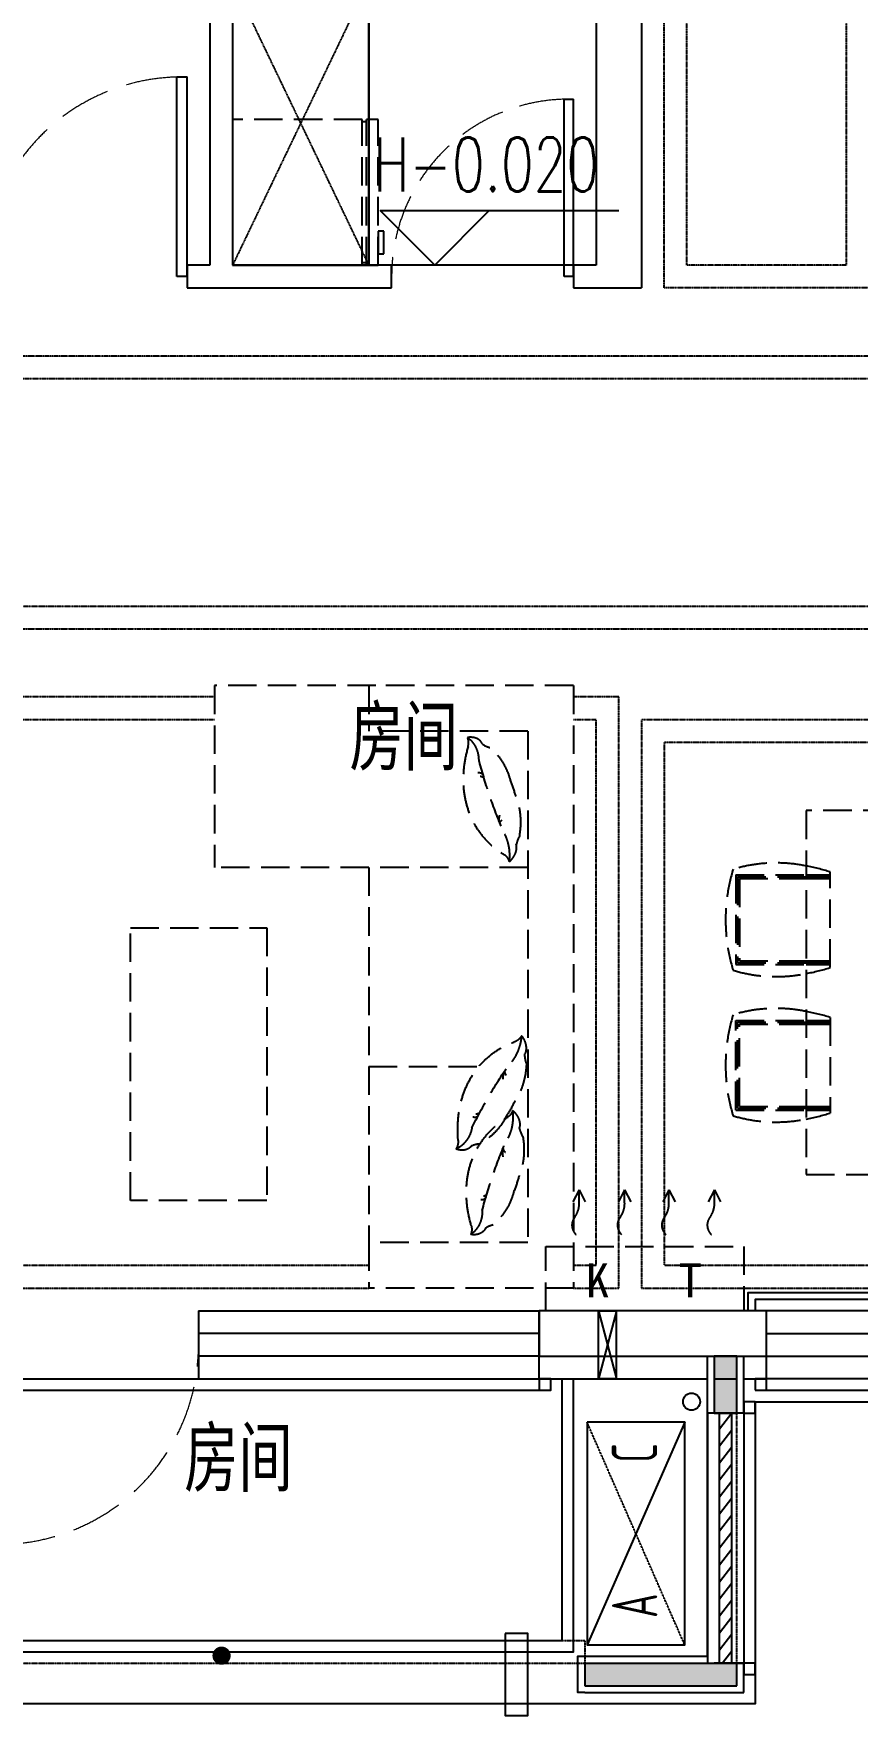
# Model space of a CAD drawing. Header units: millimetres. Extents: x -28014 to 297841, y -81741 to 47579.
# Drawn here: x 128647 to 132273, y 35549 to 42947 of the extents above; entities that cross this region are included whole.
import ezdxf
from ezdxf.enums import TextEntityAlignment as Align

# ---------------------------------------------------------------- set-up
doc = ezdxf.new("R2010")
doc.units = ezdxf.units.MM
doc.header["$MEASUREMENT"] = 0
doc.set_wipeout_variables(frame=1)
for name, pattern in [('00-TK-A0$0$ax-d-a$0$Ax-41-Pr$0$Ax-41-Pr$0$HIDDEN2', [0.1875, 0.125, -0.0625]), ('__DASH', [0.35, 0.25, -0.1]), ('DASH', [0.35, 0.25, -0.1])]:
    doc.linetypes.add(name, pattern=pattern)
for name, color, linetype in [('A-墙体-砼墙', 4, 'Continuous'), ('A-墙体-面层', 6, 'Continuous'), ('A-屋面-雨水管', 132, 'Continuous'), ('A-楼面-下部', 23, 'Continuous'), ('A-楼面-厨卫', 6, 'Continuous'), ('A-楼面-家具', 8, 'Continuous'), ('A-楼面-栏杆', 52, 'Continuous'), ('A-楼面-装饰', 41, 'Continuous'), ('A-注释-填充', 8, 'Continuous'), ('A-注释-引出', 3, 'Continuous'), ('A-注释-标高', 3, 'Continuous'), ('A-电气-洞口', 171, 'Continuous'), ('A-电气-设备', 191, 'Continuous'), ('A-立面-填充1', 8, 'Continuous'), ('A-立面-线2', 132, 'Continuous'), ('A-结构-墙体', 171, 'Continuous'), ('A-给排水-设备', 132, 'Continuous'), ('A-设备-电气', 30, 'Continuous'), ('A-门窗', 2, 'Continuous'), ('AR9-墙线', 160, 'Continuous'), ('FF-平面文字', 50, 'Continuous'), ('FF-活动家具', 51, 'Continuous'), ('SURFACE', 6, 'Continuous'), ('装饰', 152, 'Continuous')]:
    doc.layers.add(name, color=color, linetype=linetype)
doc.styles.add('_TCH_DIM', font='SIMPLEX', dxfattribs={"bigfont": 'GBCBIG'})
doc.styles.add('_TEL_ATTDEF', font='GBENOR', dxfattribs={"width": 0.8, "height": 3, "bigfont": 'GBCBIG'})
doc.styles.add('_TEL_DIM', font='', dxfattribs={"width": 0.8, "height": 3.5})
doc.styles.add('DADRI-HZ', font='hzs.shx', dxfattribs={"width": 0.7, "bigfont": 'hztxt.shx'})
doc.styles.add('宋体', font='', dxfattribs={"width": 0.8})
doc.styles.add('文字标注', font='')
doc.styles.add('标注', font='hzs.shx', dxfattribs={"width": 0.7, "bigfont": 'hztxt.shx'})
doc.styles.get('_TEL_DIM').set_extended_font_data('SimSun')
doc.styles.get('宋体').set_extended_font_data('SimSun')
doc.styles.get('文字标注').set_extended_font_data('SimSun')

# ---------------------------------------------------------------- blocks, each defined once
blk = doc.blocks.new('nfdgfxb')
at = {"layer": 'AR9-墙线', "ltscale": 0.5}
blk.add_lwpolyline([(34, 300), (114, 300), (34, 0), (114, 0), (114, 300), (34, 300), (114, 0), (34, 0), (34, 300)], dxfattribs=at)
blk = doc.blocks.new('kt')
at = {"linetype": 'DASH', "ltscale": 500}
for p, q in [((632478.4, 107205.6), (632451.2, 107259.3)), ((632478.4, 107262.9), (632478.4, 107205.6)), ((632478.4, 107205.6), (632505.5, 107259.3)), ((632678.6, 107205.6), (632651.4, 107259.3)), ((632678.6, 107262.9), (632678.6, 107205.6)), ((632678.6, 107205.6), (632705.8, 107259.3)), ((632873.5, 107205.6), (632846.3, 107259.3)), ((632873.5, 107262.9), (632873.5, 107205.6)), ((632873.5, 107205.6), (632900.7, 107259.3)), ((633073.8, 107205.6), (633046.7, 107259.3)), ((633073.8, 107262.9), (633073.8, 107205.6)), ((633073.8, 107205.6), (633101, 107259.3))]:
    blk.add_line(p, q, dxfattribs=at)
blk.add_lwpolyline([(633221.1, 107455.2), (632349.1, 107455.2), (632349.1, 107738.2), (633221.1, 107738.2)], close=True, dxfattribs=at)
for centre, radius, start, end in [((632453.1, 107361.6), 56.8, 320.2307, 47.1069), ((632653.4, 107361.6), 56.8, 320.2307, 47.1069), ((632848.3, 107361.6), 56.8, 320.2307, 47.1069), ((633048.6, 107361.6), 56.8, 320.2307, 47.1069), ((632577.5, 107267.5), 99.3, 144.40561, 182.66529), ((632777.8, 107267.5), 99.3, 144.40561, 182.66529), ((632972.7, 107267.5), 99.3, 144.40561, 182.66529), ((633173, 107267.5), 99.3, 144.40561, 182.66529)]:
    blk.add_arc(centre, radius, start, end, dxfattribs=at)
at = {"linetype": 'DASH', "ltscale": 500, "insert": (633044, 107679.8), "char_height": 150, "attachment_point": 7, "rotation": 180, "style": '文字标注'}
blk.add_mtext('K   T', dxfattribs=at)
blk = doc.blocks.new('bingxiang')
at = {"layer": 'FF-活动家具', "linetype": '__DASH', "ltscale": 500}
for p, q in [((70679.6, -68761.1), (70679.5, -69331.1)), ((71319.5, -68761.1), (70679.6, -68761.1)), ((71319.5, -69331.1), (71319.5, -68761.1)), ((70679.5, -69331.1), (71319.5, -69331.1)), ((70679.5, -69351.1), (70679.5, -69401.1)), ((70679.5, -69351.1), (71319.5, -69351.1)), ((70689.5, -69351.1), (70689.5, -69331.1)), ((71309.5, -69351.1), (71309.5, -69331.1)), ((71319.5, -69401.1), (71319.5, -69351.1)), ((70679.5, -69401.1), (71319.5, -69401.1))]:
    blk.add_line(p, q, dxfattribs=at)
blk.add_lwpolyline([(70729.5, -69401.1), (70729.5, -69426.1), (70829.5, -69426.1), (70829.5, -69401.1)], close=True, dxfattribs=at)
blk = doc.blocks.new('餐桌组合11600')
at = {"layer": 'FF-活动家具', "linetype": '__DASH', "ltscale": 500}
for p, q in [((282.8, 310.4), (282.8, 0)), ((282.8, 310.4), (677.2, 310.4)), ((290.9, 302.3), (290.9, 0)), ((290.9, 302.3), (669.1, 302.3)), ((669.1, 302.3), (669.1, 0)), ((677.2, 310.4), (677.2, 0)), ((922.8, 310.4), (922.8, 0)), ((1317.2, 310.4), (922.8, 310.4)), ((930.9, 302.3), (930.9, 0)), ((1309.1, 302.3), (930.9, 302.3)), ((1309.1, 302.3), (1309.1, 0)), ((1317.2, 310.4), (1317.2, 0)), ((299, 294.2), (299, 0)), ((299, 294.2), (661, 294.2)), ((661, 294.2), (661, 0)), ((939, 294.2), (939, 0)), ((1301, 294.2), (939, 294.2)), ((1301, 294.2), (1301, 0)), ((282.8, 0), (282.8, -105)), ((290.9, 0), (290.9, -105)), ((299, 0), (299, -105)), ((661, 0), (661, -105)), ((669.1, 0), (669.1, -105)), ((677.2, 0), (677.2, -105)), ((922.8, 0), (922.8, -105)), ((930.9, 0), (930.9, -105)), ((939, 0), (939, -105)), ((1301, 0), (1301, -105)), ((1309.1, 0), (1309.1, -105)), ((1317.2, 0), (1317.2, -105)), ((690.3, -105), (269.7, -105)), ((909.7, -105), (1330.3, -105)), ((690.3, -795), (269.7, -795)), ((282.8, -900), (282.8, -795)), ((290.9, -900), (290.9, -795)), ((299, -900), (299, -795)), ((661, -900), (661, -795)), ((669.1, -900), (669.1, -795)), ((677.2, -900), (677.2, -795)), ((909.7, -795), (1330.3, -795)), ((922.8, -900), (922.8, -795)), ((930.9, -900), (930.9, -795)), ((939, -900), (939, -795)), ((1301, -900), (1301, -795)), ((1309.1, -900), (1309.1, -795)), ((1317.2, -900), (1317.2, -795)), ((282.8, -1210.4), (282.8, -900)), ((290.9, -1202.3), (290.9, -900)), ((299, -1194.2), (299, -900)), ((661, -1194.2), (661, -900)), ((669.1, -1202.3), (669.1, -900)), ((677.2, -1210.4), (677.2, -900)), ((922.8, -1210.4), (922.8, -900)), ((930.9, -1202.3), (930.9, -900)), ((939, -1194.2), (939, -900)), ((1301, -1194.2), (1301, -900)), ((1309.1, -1202.3), (1309.1, -900)), ((1317.2, -1210.4), (1317.2, -900)), ((282.8, -1210.4), (677.2, -1210.4)), ((290.9, -1202.3), (669.1, -1202.3)), ((299, -1194.2), (661, -1194.2)), ((1317.2, -1210.4), (922.8, -1210.4)), ((1309.1, -1202.3), (930.9, -1202.3)), ((1301, -1194.2), (939, -1194.2))]:
    blk.add_line(p, q, dxfattribs=at)
blk.add_lwpolyline([(0, -900), (1600, -900), (1600, 0), (0, 0)], close=True, dxfattribs=at)
for centre, radius, start, end in [((889.9, 132.6), 659.9, 163.32114, 191.58921), ((480, -408.1), 763.2, 73.06972, 106.93028), ((70.1, 132.6), 659.9, 348.41079, 16.67886), ((1529.9, 132.6), 659.9, 163.32114, 191.58921), ((1120, -408.1), 763.2, 73.06972, 106.93028), ((710.1, 132.6), 659.9, 348.41079, 16.67886), ((1061.1, 148.9), 831.1, 190.32403, 197.7898), ((-101.1, 148.9), 831.1, 342.2102, 349.67597), ((1701.1, 148.9), 831.1, 190.32403, 197.7898), ((538.9, 148.9), 831.1, 342.2102, 349.67597), ((1061.1, -1048.9), 831.1, 162.2102, 169.67597), ((-101.1, -1048.9), 831.1, 10.32403, 17.7898), ((1701.1, -1048.9), 831.1, 162.2102, 169.67597), ((538.9, -1048.9), 831.1, 10.32403, 17.7898), ((889.9, -1032.6), 659.9, 168.41079, 196.67886), ((70.1, -1032.6), 659.9, 343.32114, 11.58921), ((1529.9, -1032.6), 659.9, 168.41079, 196.67886), ((710.1, -1032.6), 659.9, 343.32114, 11.58921), ((480, -491.9), 763.2, 253.06972, 286.93028), ((1120, -491.9), 763.2, 253.06972, 286.93028)]:
    blk.add_arc(centre, radius, start, end, dxfattribs=at)
blk = doc.blocks.new('L沙发2650')
at = {"layer": 'FF-活动家具', "linetype": '__DASH', "ltscale": 500}
for p, q in [((0, 2650), (0, 0)), ((0, 2650), (870, 2650)), ((870, 2650), (1580, 2650)), ((900, 2650), (900, 2450)), ((1580, 2650), (1580, 1850)), ((200, 2450), (900, 2450)), ((200, 2450), (200, 200)), ((200, 1850), (900, 1850)), ((900, 1850), (1580, 1850)), ((900, 1850), (900, 200)), ((900, 975), (415.5, 975)), ((200, 200), (900, 200)), ((900, 200), (900, 0)), ((0, 0), (900, 0))]:
    blk.add_line(p, q, dxfattribs=at)
at = {"layer": 'FF-活动家具', "linetype": '__DASH', "ltscale": 500, "extrusion": (0, 0, -1)}
for centre, major_axis, start_param, end_param in [((735.7, 2032.2), (-417.7, 292.3), -0.26771, 0.196309), ((735.7, 2032.2), (-417.7, 292.3), -0.26771, 0.196309), ((-142, 2402.6), (-559.3, 391.4), 2.408554, 3.455752), ((-142, 2402.6), (-559.3, 391.4), 2.408554, 3.455752), ((296.7, 2497.8), (-122.7, 85.8), 3.389375, 3.703714), ((296.7, 2497.8), (-122.7, 85.8), 3.389375, 3.703714), ((475.2, 2351.9), (-70.3, 49.2), -0.150831, 0.979679), ((475.2, 2351.9), (-70.3, 49.2), -0.150831, 0.979679), ((618.2, 2266.5), (-180.9, 126.6), -0.490371, 0.250353), ((618.2, 2266.5), (-180.9, 126.6), -0.490371, 0.250353), ((551.4, 2375.7), (-80.2, 56.1), -0.678882, -0.164651), ((551.4, 2375.7), (-80.2, 56.1), -0.678882, -0.164651), ((-3255.5, 3958.4), (-3347.5, 2342.5), 2.882237, 2.987316), ((-3255.5, 3958.4), (-3347.5, 2342.5), 2.882237, 2.987316), ((1108.5, 1786.5), (-778.4, 544.7), -0.258135, -0.160744), ((1108.5, 1786.5), (-778.4, 544.7), -0.258135, -0.160744), ((699.8, 1925.9), (-417.7, 292.3), -0.615188, -0.151169), ((699.8, 1925.9), (-417.7, 292.3), -0.615188, -0.151169), ((610.9, 1814.2), (-295, 206.4), -0.559943, -0.019248), ((610.9, 1814.2), (-295, 206.4), -0.559943, -0.019248), ((116.6, 1963.8), (-122.7, 85.8), 2.160593, 2.474931), ((116.6, 1963.8), (-122.7, 85.8), 2.160593, 2.474931), ((328.7, 1917.3), (-70.3, 49.2), -1.398558, -0.268048), ((328.7, 1917.3), (-70.3, 49.2), -1.398558, -0.268048), ((369.4, 1835.9), (-80.2, 56.1), -0.254228, 0.260003), ((369.4, 1835.9), (-80.2, 56.1), -0.254228, 0.260003), ((285.2, 946.3), (14.1, 14.9), 0.590754, 1.564635), ((285.2, 946.3), (14.1, 14.9), 0.590754, 1.564635), ((232.3, 898.1), (62.2, 65.5), 0.182406, 0.714671), ((232.3, 898.1), (62.2, 65.5), 0.182406, 0.714671), ((442.8, 812.6), (36, 37.8), 2.537971, 2.960057), ((442.8, 812.6), (36, 37.8), 2.537971, 2.960057), ((442.2, 780.3), (22.2, 23.4), 2.199169, 3.345275), ((442.2, 780.3), (22.2, 23.4), 2.199169, 3.345275), ((291, 609.7), (16.8, 11.7), 0.590754, 1.564635), ((291, 609.7), (16.8, 11.7), 0.590754, 1.564635), ((229.5, 573), (74, 51.8), 0.182406, 0.714671), ((229.5, 573), (74, 51.8), 0.182406, 0.714671), ((418.9, 447.3), (42.8, 29.9), 2.537971, 2.960057), ((418.9, 447.3), (42.8, 29.9), 2.537971, 2.960057), ((411.8, 415.8), (26.4, 18.5), 2.199169, 3.345275), ((411.8, 415.8), (26.4, 18.5), 2.199169, 3.345275)]:
    blk.add_ellipse(centre, major_axis=major_axis, ratio=0.724638, start_param=start_param, end_param=end_param, dxfattribs=at)
at = {"layer": 'FF-活动家具', "linetype": '__DASH', "ltscale": 500}
for centre, major_axis, start_param, end_param in [((432.9, 2209.7), (-42.8, 29.9), -0.603621, -0.181536), ((432.9, 2209.7), (-42.8, 29.9), -0.603621, -0.181536), ((425.8, 2241.2), (-26.4, 18.5), -0.942424, 0.203683), ((425.8, 2241.2), (-26.4, 18.5), -0.942424, 0.203683), ((243.5, 2084), (-74, 51.8), 3.323999, 3.856263), ((243.5, 2084), (-74, 51.8), 3.323999, 3.856263), ((305, 2047.4), (-16.8, 11.7), 3.732346, 4.706228), ((305, 2047.4), (-16.8, 11.7), 3.732346, 4.706228), ((282.6, 1078.4), (59.1, 62.2), 1.743034, 2.873545), ((282.6, 1078.4), (59.1, 62.2), 1.743034, 2.873545), ((538.7, 1235.6), (248, 261), 2.58165, 3.122344), ((306.2, 1166.3), (67.4, 71), 2.887364, 3.401596), ((538.7, 1235.6), (248, 261), 2.58165, 3.122344), ((306.2, 1166.3), (67.4, 71), 2.887364, 3.401596), ((-82.2, 509.3), (470.3, 494.8), -0.733038, 0.314159), ((-82.2, 509.3), (470.3, 494.8), -0.733038, 0.314159), ((84, 990.8), (103.1, 108.5), -0.981, -0.666662), ((84, 990.8), (103.1, 108.5), -0.981, -0.666662), ((648, 1143.9), (351.2, 369.5), 2.526405, 2.990423), ((648, 1143.9), (351.2, 369.5), 2.526405, 2.990423), ((-2823.9, -1634.8), (2814.6, 2961.5), -0.259356, -0.154277), ((-2823.9, -1634.8), (2814.6, 2961.5), -0.259356, -0.154277), ((1020.7, 1361.7), (654.5, 688.7), 2.883458, 2.980848), ((1020.7, 1361.7), (654.5, 688.7), 2.883458, 2.980848), ((314.7, 739.7), (70.3, 49.2), 1.743034, 2.873545), ((314.7, 739.7), (70.3, 49.2), 1.743034, 2.873545), ((597, 842.8), (295, 206.4), 2.58165, 3.122344), ((597, 842.8), (295, 206.4), 2.58165, 3.122344), ((355.4, 821.1), (80.2, 56.1), 2.887364, 3.401596), ((355.4, 821.1), (80.2, 56.1), 2.887364, 3.401596), ((-156, 254.5), (559.3, 391.4), -0.733038, 0.314159), ((-156, 254.5), (559.3, 391.4), -0.733038, 0.314159), ((704.3, 1046.9), (351.2, 369.5), 2.873883, 3.337901), ((704.3, 1046.9), (351.2, 369.5), 2.873883, 3.337901), ((685.9, 731.2), (417.7, 292.3), 2.526405, 2.990423), ((685.9, 731.2), (417.7, 292.3), 2.526405, 2.990423), ((102.6, 693.3), (122.7, 85.8), -0.981, -0.666662), ((102.6, 693.3), (122.7, 85.8), -0.981, -0.666662), ((635.7, 793.9), (152.1, 160), 2.651222, 3.391946), ((635.7, 793.9), (152.1, 160), 2.651222, 3.391946), ((-3269.4, -1301.4), (3347.5, 2342.5), -0.259356, -0.154277), ((-3269.4, -1301.4), (3347.5, 2342.5), -0.259356, -0.154277), ((366.7, 503.2), (103.1, 108.5), 0.247782, 0.562121), ((366.7, 503.2), (103.1, 108.5), 0.247782, 0.562121), ((512.6, 681.7), (59.1, 62.2), 2.990762, 4.121272), ((512.6, 681.7), (59.1, 62.2), 2.990762, 4.121272), ((592, 673.5), (67.4, 71), 2.46271, 2.976942), ((592, 673.5), (67.4, 71), 2.46271, 2.976942), ((1094.5, 870.5), (778.4, 544.7), 2.883458, 2.980848), ((1094.5, 870.5), (778.4, 544.7), 2.883458, 2.980848), ((721.7, 624.9), (417.7, 292.3), 2.873883, 3.337901), ((721.7, 624.9), (417.7, 292.3), 2.873883, 3.337901), ((604.2, 390.6), (180.9, 126.6), 2.651222, 3.391946), ((604.2, 390.6), (180.9, 126.6), 2.651222, 3.391946), ((282.8, 159.2), (122.7, 85.8), 0.247782, 0.562121), ((282.8, 159.2), (122.7, 85.8), 0.247782, 0.562121), ((461.2, 305.2), (70.3, 49.2), 2.990762, 4.121272), ((461.2, 305.2), (70.3, 49.2), 2.990762, 4.121272), ((537.4, 281.3), (80.2, 56.1), 2.46271, 2.976942), ((537.4, 281.3), (80.2, 56.1), 2.46271, 2.976942)]:
    blk.add_ellipse(centre, major_axis=major_axis, ratio=0.724638, start_param=start_param, end_param=end_param, dxfattribs=at)
blk = doc.blocks.new('1200长茶几')
at = {"layer": 'FF-活动家具', "linetype": '__DASH', "ltscale": 500}
blk.add_lwpolyline([(0, -600), (1200, -600), (1200, 0), (0, 0)], close=True, dxfattribs=at)
blk = doc.blocks.new('双机上下布置')
blk.add_lwpolyline([(980, 0), (0, 0), (0, -430), (980, -430)], close=True)
at = {"linetype": 'DASH', "ltscale": 0.5}
blk.add_lwpolyline([(0, -430), (980, 0)], dxfattribs=at)
blk.add_lwpolyline([(980, -430), (0, 0)])
at = {"style": 'DADRI-HZ', "width": 0.7}
for s, p in [('A', (118.8, -309.1)), ('C', (801.7, -309.1))]:
    blk.add_text(s, height=200, dxfattribs=at).set_placement(p)
blk = doc.blocks.new('$DorLib2D$00000001')
for p, q in [((0.45, 0.975), (0.5, 0.975)), ((0.45, 0), (0.45, 0.975)), ((0.5, 0), (0.5, 0.975)), ((0.5, 0), (0.45, 0))]:
    blk.add_line(p, q)
at = {"color": 8, "linetype": '__DASH', "lineweight": 13}
blk.add_arc((0.475, 0), 0.975, 91.46928, 180, dxfattribs=at)
blk = doc.blocks.new('$WINLIB2D$00000001')
at = {"color": 0}
for points in [[(-0.5, 0.5), (-0.5, -0.5)], [(-0.5, 0.5), (0.5, 0.5)], [(0.5, -0.5), (0.5, 0.5)], [(0.5, 0.1667), (-0.5, 0.1667)], [(0.5, -0.1667), (-0.5, -0.1667)], [(-0.5, -0.5), (0.5, -0.5)]]:
    blk.add_lwpolyline(points, dxfattribs=at)
blk = doc.blocks.new('fxhgbfdchj')
at = {"layer": 'A-楼面-厨卫'}
blk.add_lwpolyline([(-1500, -1100), (-2500, -1100), (-2500, -3300)], dxfattribs=at)
at = {"layer": 'A-楼面-家具', "linetype": '__DASH'}
for points in [[(-1200, -1650), (-300, -1650), (-300, -3400), (-1200, -3400)], [(-1100, -1750), (-400, -1750), (-400, -3300), (-1100, -3300)], [(-4650, -3700), (-4650, -4900), (-175, -4900), (-175, -3700)], [(-4550, -3800), (-4550, -4800), (-275, -4800), (-275, -3800)], [(1050, -7800), (1050, -5300), (-1300, -5300), (-1300, -7800)], [(950, -7700), (950, -5400), (-1200, -5400), (-1200, -7700)]]:
    blk.add_lwpolyline(points, close=True, dxfattribs=at)
for points in [[(-3180, -5200), (-3180, -5200), (-4650, -5200), (-4650, -5600)], [(-1600, -7800), (-1400, -7800), (-1400, -5200), (-1600, -5200)], [(-3180, -5300), (-4550, -5300), (-4550, -5600)], [(-1600, -7700), (-1500, -7700), (-1500, -5300), (-1600, -5300)], [(-4650, -7400), (-4650, -7800), (-2500, -7800)], [(-4550, -7400), (-4550, -7700), (-2500, -7700)]]:
    blk.add_lwpolyline(points, dxfattribs=at)
at = {"layer": 'A-楼面-栏杆', "color": 190}
blk.add_lwpolyline([(150, -7850), (-800, -7850), (-800, -7900), (-830, -7900), (-830, -7820), (150, -7820)], dxfattribs=at)
at = {"layer": 'A-楼面-栏杆'}
for points in [[(-4550, -9350), (-1650, -9350), (-1650, -8200)], [(-4550, -9400), (-1600, -9400), (-1600, -8200)]]:
    blk.add_lwpolyline(points, dxfattribs=at)
at = {"layer": 'A-注释-填充', "linetype": '00-TK-A0$0$ax-d-a$0$Ax-41-Pr$0$Ax-41-Pr$0$HIDDEN2'}
blk.add_lwpolyline([(-2500, -2050), (-3100, -2050), (-3100, -3300), (-2500, -3300)], close=True, dxfattribs=at)
for points in [[(-2500, -3300), (-3100, -2050)], [(-2500, -2050), (-3100, -3300)]]:
    blk.add_lwpolyline(points, dxfattribs=at)
at = {"layer": 'A-结构-墙体', "linetype": '__DASH'}
for points in [[(-4550, -9450), (-880, -9450), (-880, -8200)], [(-4550, -9350), (-1550, -9350), (-1550, -9450)]]:
    blk.add_lwpolyline(points, dxfattribs=at)
at = {"layer": 'A-给排水-设备'}
blk.add_circle((-1080, -8300), 37.5, dxfattribs=at)
at = {"layer": 'A-门窗'}
for p, q in [((-1600, -3300), (-2400, -3300)), ((-4150, -8200), (-3250, -8200))]:
    blk.add_line(p, q, dxfattribs=at)
at = {"layer": 'AR9-墙线'}
for p, q in [((-3200, -500), (-3200, -3300)), ((-3100, -500), (-3100, -3300)), ((-1500, -1050), (-1500, -3300)), ((-1300, -1150), (-1300, -3400)), ((-3200, -3300), (-3300, -3300)), ((-3300, -3300), (-3300, -3400)), ((-2400, -3300), (-3100, -3300)), ((-2400, -3400), (-2400, -3300)), ((-1500, -3300), (-1600, -3300)), ((-1600, -3300), (-1600, -3400)), ((-3300, -3400), (-3200, -3400)), ((-3200, -3400), (-2400, -3400)), ((-1600, -3400), (-1300, -3400)), ((-750, -7900), (-1750, -7900)), ((-1750, -7900), (-1750, -8100)), ((-750, -8100), (-750, -7900)), ((-1750, -8100), (-750, -8100))]:
    blk.add_line(p, q, dxfattribs=at)
at = {"layer": 'SURFACE'}
for p, q in [((-1750, -8200), (-1750, -8100)), ((-750, -8200), (-750, -8100)), ((-1750, -8200), (-750, -8200))]:
    blk.add_line(p, q, dxfattribs=at)
at = {"layer": 'A-楼面-厨卫', "rotation": 90}
blk.add_blockref('bingxiang', (-71861.1, -73979.6), dxfattribs=at)
at = {"layer": 'A-楼面-家具', "extrusion": (0, 0, -1), "zscale": -1}
blk.add_blockref('L沙发2650', (1600, -7800), dxfattribs=at)
at = {"layer": 'A-楼面-家具', "rotation": 270}
blk.add_blockref('餐桌组合11600', (325, -5700), dxfattribs=at)
at = {"layer": 'A-楼面-家具', "extrusion": (0, 0, -1), "zscale": -1, "rotation": 90}
blk.add_blockref('1200长茶几', (2950, -7415.1), dxfattribs=at)
at = {"layer": 'A-电气-设备', "rotation": 90}
blk.add_blockref('双机上下布置', (-1540, -9370), dxfattribs=at)
at = {"layer": 'A-门窗'}
for p, xscale, yscale, zscale in [((-3750, -3350), 900, 900, -900), ((-2000, -3350), 800, 800, -800)]:
    blk.add_blockref('$DorLib2D$00000001', p, dxfattribs=dict(at, xscale=xscale, yscale=yscale, zscale=zscale))
for name, p, xscale, yscale, zscale, rotation in [('$WINLIB2D$00000001', (-2500, -8050), 1500.000000027125, 300, 1500.000000027125, 5.669590619644551e-11), ('$WINLIB2D$00000001', (0, -8050), -1499.999999997672, 300, -1499.999999997672, 5.669590619644551e-11), ('$DorLib2D$00000001', (-3700, -8050), 900, 900, -900, 180.0000000000567)]:
    blk.add_blockref(name, p, dxfattribs=dict(at, xscale=xscale, yscale=yscale, zscale=zscale, rotation=rotation))
at = {"layer": 'FF-平面文字', "style": '宋体', "width": 0.7}
for p in [(-2585.4, -5497), (-3312.9, -8669.5)]:
    blk.add_text('房间', height=250, dxfattribs=at).set_placement(p)
blk = doc.blocks.new('$WINLIB2D$00000039')
at = {"color": 0}
for points in [[(-0.5, 0.5), (-0.5, -0.5)], [(0.5, 0.5), (-0.5, 0.5)], [(0.5, -0.5), (0.5, 0.5)], [(-0.5, 0.1667), (0.5, 0.1667)], [(-0.3839, -0.1667), (-0.448, 0.1667)], [(-0.3159, -0.1667), (-0.38, 0.1667)], [(-0.2479, -0.1667), (-0.312, 0.1667)], [(-0.1799, -0.1667), (-0.244, 0.1667)], [(-0.1119, -0.1667), (-0.176, 0.1667)], [(-0.0439, -0.1667), (-0.108, 0.1667)], [(0.0241, -0.1667), (-0.04, 0.1667)], [(0.0921, -0.1667), (0.028, 0.1667)], [(0.16, -0.1667), (0.0959, 0.1667)], [(0.228, -0.1667), (0.1639, 0.1667)], [(0.296, -0.1667), (0.2319, 0.1667)], [(0.364, -0.1667), (0.2999, 0.1667)], [(0.432, -0.1667), (0.3679, 0.1667)], [(0.5, -0.1667), (0.4359, 0.1667)], [(-0.4519, -0.1667), (-0.5, 0.0836)], [(-0.5, -0.1667), (0.5, -0.1667)], [(0.5, -0.5), (-0.5, -0.5)]]:
    blk.add_lwpolyline(points, dxfattribs=at)
blk = doc.blocks.new('sdczs')
at = {"layer": 'A-注释-填充'}
for points in [[(5700, 0), (6370, 0), (6270, 100), (5700, 100)], [(6370, 0), (6370, 100), (6270, 100)]]:
    blk.add_hatch(color=256, dxfattribs=at).paths.add_polyline_path(points)
at = {"layer": 'A-墙体-砼墙'}
for p, q in [((6370, 1450), (6270, 1450)), ((6270, 1200), (6370, 1200)), ((5700, 100), (6270, 100)), ((5700, 100), (5700, 0)), ((6370, 100), (6270, 100)), ((6370, 0), (6370, 100)), ((5700, 0), (6370, 0))]:
    blk.add_line(p, q, dxfattribs=at)
at = {"layer": 'A-墙体-面层'}
for p, q in [((6400, 1200), (6370, 1200)), ((5700, 130), (6240, 130)), ((6400, 100), (6370, 100)), ((6400, -30), (6400, 100)), ((5700, -30), (6400, -30))]:
    blk.add_line(p, q, dxfattribs=at)
at = {"layer": 'A-墙体-面层', "ltscale": 0.01}
blk.add_lwpolyline([(5700, -30), (5670, -30), (5670, 70), (5670, 70), (5670, 130), (5700, 130)], dxfattribs=at)
at = {"layer": 'A-楼面-下部', "ltscale": 0.01}
for points in [[(6450, 1250), (8950, 1250), (8950, 1300)], [(6450, 1250), (6450, 50), (6450, -25), (6450, -80), (2700, -80)]]:
    blk.add_lwpolyline(points, dxfattribs=at)
at = {"layer": 'A-楼面-装饰', "ltscale": 0.01}
for points in [[(3100, 1300), (5500, 1300)], [(6500, 1300), (8000, 1300)]]:
    blk.add_lwpolyline(points, dxfattribs=at)
at = {"layer": '装饰'}
for points in [[(5500, 1300), (5550, 1300), (5550, 1350), (5500, 1350)], [(6450, 1300), (6500, 1300), (6500, 1350), (6450, 1350)], [(6400, 1200), (6450, 1200), (6450, 1250), (6400, 1250)], [(6400, 50), (6450, 50), (6450, 100), (6400, 100)]]:
    blk.add_lwpolyline(points, close=True, dxfattribs=at)
at = {"layer": 'A-门窗', "xscale": 1100, "yscale": 160, "zscale": 1100, "rotation": 90}
blk.add_blockref('$WINLIB2D$00000039', (6320, 650), dxfattribs=at)
for points in [[(6240, 1365), (6240, 1338.5), (6270, 1338.5), (6270, 1363.5)], [(6400, 1365), (6400, 1338.5), (6370, 1338.5), (6370, 1363.5)]]:
    blk.add_wipeout(points)
at = {"layer": 'A-注释-填充'}
blk.add_hatch(color=256, dxfattribs=at).paths.add_polyline_path([(6270, 1450), (6270, 1200), (6370, 1200), (6370, 1450)])
at = {"layer": 'A-墙体-砼墙'}
for p, q in [((6270, 1450), (6270, 1200)), ((6370, 1200), (6370, 1450))]:
    blk.add_line(p, q, dxfattribs=at)
at = {"layer": 'A-墙体-面层'}
for p, q in [((6240, 130), (6240, 1450)), ((6400, 1200), (6400, 1450))]:
    blk.add_line(p, q, dxfattribs=at)
blk = doc.blocks.new('gfhygfju')
at = {"layer": 'A-注释-标高'}
for p, q in [((-9210.4, 5600), (-9450.4, 5840)), ((-9450.4, 5840), (-8400.5, 5840)), ((-9210.4, 5600), (-8970.4, 5840))]:
    blk.add_line(p, q, dxfattribs=at)
at = {"layer": 'A-注释-标高', "color": 7, "style": '_TCH_DIM', "width": 0.705882}
blk.add_text('H-0.020', height=238, dxfattribs=at).set_placement((-9480.5, 5924))
blk = doc.blocks.new('$equip_U$00000266(PC214董文军)')
h = blk.add_hatch()
h.set_pattern_fill('林区', color=8, scale=0.025)
h.set_pattern_definition([(270, (-167.83875, -157.745), (0.075, -0.075), [0.0225, -0.1275]), (225, (-167.83875, -157.745), (-2e-17, -0.15), [0.0075, -0.098566015]), (315, (-167.83875, -157.745), (0.15, -3e-17), [0.0075, -0.098566015])])
h.paths.add_polyline_path([(0.375, 0.5), (-0.375, 0.5), (-0.375, 0), (0.375, 0)])
at = {"linetype": 'ByBlock'}
blk.add_lwpolyline([(-0.875, 0.5), (0.875, 0.5), (0.875, 0), (-0.875, 0), (-0.875, 0.5)], dxfattribs=at)
blk.add_lwpolyline([(0.375, 0.5), (-0.375, 0.5), (-0.375, 0), (0.375, 0)], close=True, dxfattribs=at)
for p in [(0, 0.5), (-0.875, 0.25), (0.875, 0.25), (0, 0)]:
    blk.add_point(p)
at = {"color": 7, "style": '_TEL_DIM', "flags": 1}
for tag in ['A', 'REMARK']:
    blk.add_attdef(tag, text='', height=0.000025, dxfattribs=at).set_placement((0, 0), align=Align.MIDDLE_CENTER)
blk = doc.blocks.new('$equip_U$00000233(PC214董文军)')
blk.add_lwpolyline([(-0.775, 0.5), (-0.775, 0), (0.775, 0), (0.775, 0.5), (-0.775, 0.5), (-0.775, 0)])
for p in [(0, 0.5), (-0.775, 0.25), (0.775, 0.25), (0, 0)]:
    blk.add_point(p)
at = {"color": 0, "style": '_TEL_DIM'}
blk.add_attdef('AW', text='', height=0.5, dxfattribs=at).set_placement((0.018, 0.242), align=Align.MIDDLE_CENTER)
at = {"color": 7, "style": '_TEL_DIM', "flags": 1}
for tag in ['A', 'REMARK']:
    blk.add_attdef(tag, text='', height=0.000025, dxfattribs=at).set_placement((0, 0), align=Align.MIDDLE_CENTER)
at = {"color": 7, "style": '_TEL_DIM'}
blk.add_attdef('$TEXT$', text='', height=0.000025, dxfattribs=at).set_placement((0, 0), align=Align.MIDDLE_CENTER)
blk = doc.blocks.new('$equip_U$00000220(PC214董文军)')
blk.add_line((-0.75, 0), (0.75, 0.5))
blk.add_lwpolyline([(-0.75, 0.5), (0.75, 0.5), (0.75, 0), (-0.75, 0)], close=True)
blk.add_lwpolyline([(-0.75, 0.5), (-0.75, 0), (0.75, 0), (0.75, 0.5), (-0.75, 0.5), (-0.75, 0)])
for p in [(0, 0.5), (-0.75, 0.25), (0.75, 0.25), (0, 0)]:
    blk.add_point(p)
at = {"color": 7, "style": '_TEL_DIM', "flags": 1}
for tag in ['A', 'REMARK']:
    blk.add_attdef(tag, text='', height=0.000025, dxfattribs=at).set_placement((0, 0), align=Align.MIDDLE_CENTER)
blk = doc.blocks.new('$equip_U$00000222(PC214董文军)')
h = blk.add_hatch()
h.set_pattern_fill('ACAD_ISO04W100', color=8, scale=0.2)
h.set_pattern_definition([(0, (-167.9325, -153.935), (0, 0.15), [0.72, -0.09, 0.015, -0.09])])
h.paths.add_polyline_path([(0.625, 0.5), (-0.625, 0.5), (-0.625, 0), (0.625, 0)])
blk.add_lwpolyline([(0.625, 0.5), (-0.625, 0.5), (-0.625, 0), (0.625, 0)], close=True)
for p in [(0, 0.5), (-0.625, 0.25), (0.625, 0.25), (0, 0)]:
    blk.add_point(p)
at = {"color": 7, "style": '_TEL_DIM', "flags": 1}
for tag in ['A', 'REMARK']:
    blk.add_attdef(tag, text='', height=0.000025, dxfattribs=at).set_placement((0, 0), align=Align.MIDDLE_CENTER)
at = {"color": 7, "style": '_TEL_DIM'}
blk.add_attdef('$TEXT$', text='', height=0.000025, dxfattribs=at).set_placement((0, 0), align=Align.MIDDLE_CENTER)
blk = doc.blocks.new('$equip_U$00000242(PC214董文军)')
blk.add_lwpolyline([(-0.625, 0.3), (0.625, 0.3), (0.625, 0), (-0.625, 0)], close=True)
for p in [(0, 0.3), (-0.625, 0.15), (0, 0), (0.625, 0.15)]:
    blk.add_point(p)
at = {"color": 0, "style": '_TEL_DIM'}
blk.add_attdef('DZJ', text='', height=0.3, dxfattribs=at).set_placement((0.019, 0.148), align=Align.MIDDLE_CENTER)
at = {"color": 7, "style": '_TEL_DIM', "flags": 1}
for tag in ['REMARK', 'REMARK', 'A', 'REMARK']:
    blk.add_attdef(tag, text='', height=0.000025, dxfattribs=at).set_placement((0, 0), align=Align.MIDDLE_CENTER)
at = {"color": 7, "style": '_TEL_DIM'}
blk.add_attdef('$TEXT$', text='', height=0.000025, dxfattribs=at).set_placement((0, 0), align=Align.MIDDLE_CENTER)
blk = doc.blocks.new('$equip_U$00000238(PC214董文军)')
h = blk.add_hatch(color=8)
h.dxf.hatch_style = 1
h.paths.add_polyline_path([(0.5, 0.475), (-0.5, 0.475), (0, 0)])
for q in [(-0.5, 0.475), (0.5, 0.475)]:
    blk.add_line((0, 0), q)
blk.add_lwpolyline([(-0.5, 0.475), (0.5, 0.475), (0.5, 0), (-0.5, 0)], close=True)
for p in [(0, 0.475), (-0.5, 0.238), (0.5, 0.238), (0, 0)]:
    blk.add_point(p)
at = {"color": 7, "style": '_TEL_DIM', "flags": 1}
for tag in ['A', 'REMARK']:
    blk.add_attdef(tag, text='', height=0.000025, dxfattribs=at).set_placement((0, 0), align=Align.MIDDLE_CENTER)
at = {"color": 7, "style": '_TEL_DIM'}
blk.add_attdef('$TEXT$', text='', height=0.000025, dxfattribs=at).set_placement((0, 0), align=Align.MIDDLE_CENTER)
blk = doc.blocks.new('$equip_U$00000241(PC214董文军)')
h = blk.add_hatch(color=256)
h.dxf.hatch_style = 1
h.paths.add_polyline_path([(-0.525, 0.275), (-0.525, 0), (0, 0.138)])
h = blk.add_hatch(color=256)
h.dxf.hatch_style = 1
h.paths.add_polyline_path([(0.525, 0.275), (0.525, 0), (0, 0.138)])
at = {"linetype": 'ByBlock'}
for p, q in [((-0.525, 0), (-0.525, 0.275)), ((0, 0.138), (-0.525, 0.275)), ((0, 0.138), (0.525, 0.275)), ((0.525, 0), (0.525, 0.275)), ((0.525, 0), (0.525, 0.275)), ((0, 0.138), (-0.525, 0)), ((0, 0.138), (0.525, 0))]:
    blk.add_line(p, q, dxfattribs=at)
for p, q in [((-0.525, 0.275), (-0.525, 0)), ((0.525, 0.275), (0.525, 0))]:
    blk.add_line(p, q)
for points in [[(0.525, 0.275), (-0.525, 0.275)], [(0.525, 0), (-0.525, 0)]]:
    blk.add_lwpolyline(points, dxfattribs=at)
for p in [(0, 0.275), (-0.525, 0.138), (0, 0), (0.525, 0.138)]:
    blk.add_point(p)
at = {"color": 7, "style": '_TEL_DIM', "flags": 1}
for tag in ['A', 'REMARK']:
    blk.add_attdef(tag, text='', height=0.000025, dxfattribs=at).set_placement((0, 0), align=Align.MIDDLE_CENTER)
at = {"color": 7, "style": '_TEL_DIM'}
for p in [(0, 0), (0.1, 0)]:
    blk.add_attdef('$TEXT$', text='', height=0.000025, dxfattribs=at).set_placement(p, align=Align.MIDDLE_CENTER)
blk = doc.blocks.new('$equip_U$00000243(PC214董文军)')
blk.add_lwpolyline([(-0.375, 0.25), (0.375, 0.25), (0.375, 0), (-0.375, 0)], close=True)
for p in [(0, 0.25), (-0.375, 0.125), (0, 0), (0.375, 0.125)]:
    blk.add_point(p)
at = {"color": 0, "style": '_TEL_DIM'}
blk.add_attdef('DJ', text='', height=0.25, dxfattribs=at).set_placement((0.004, 0.123), align=Align.MIDDLE_CENTER)
at = {"color": 7, "style": '_TEL_DIM', "flags": 1}
for tag in ['A', 'REMARK']:
    blk.add_attdef(tag, text='', height=0.000025, dxfattribs=at).set_placement((0, 0), align=Align.MIDDLE_CENTER)
at = {"color": 7, "style": '_TEL_DIM'}
blk.add_attdef('$TEXT$', text='', height=0.000025, dxfattribs=at).set_placement((0, 0), align=Align.MIDDLE_CENTER)
blk = doc.blocks.new('$equip_U$00000240(PC214董文军)')
blk.add_lwpolyline([(-0.625, 0.3), (0.625, 0.3), (0.625, 0), (-0.625, 0)], close=True)
for p in [(0, 0.3), (-0.625, 0.15), (0, 0), (0.625, 0.15)]:
    blk.add_point(p)
at = {"color": 0, "style": '_TEL_DIM'}
blk.add_attdef('TV', text='', height=0.3, dxfattribs=at).set_placement((0.019, 0.148), align=Align.MIDDLE_CENTER)
at = {"color": 7, "style": '_TEL_DIM', "flags": 1}
for tag in ['REMARK', 'A', 'REMARK']:
    blk.add_attdef(tag, text='', height=0.000025, dxfattribs=at).set_placement((0, 0), align=Align.MIDDLE_CENTER)
at = {"color": 7, "style": '_TEL_DIM'}
blk.add_attdef('$TEXT$', text='', height=0.000025, dxfattribs=at).set_placement((0, 0), align=Align.MIDDLE_CENTER)
blk = doc.blocks.new('d1')
at = {"layer": 'A-电气-洞口'}
blk.add_lwpolyline([(0, 120), (450, 120), (450, 0), (0, 0)], close=True, dxfattribs=at)
at = {"layer": 'A-电气-洞口', "style": '标注', "width": 0.7}
blk.add_text('ADD', height=120, dxfattribs=at).set_placement((140.9, 1.8))
blk = doc.blocks.new('d2')
at = {"layer": 'A-电气-洞口'}
h = blk.add_hatch(dxfattribs=at)
h.set_pattern_fill('ANSI31', color=256, scale=25, style=0)
h.set_pattern_definition([(45, (-62577.283, -46598.13), (-28.0633, 28.0633), [])])
h.paths.add_polyline_path([(225, 0), (225, 120), (0, 120), (0, 0)])
blk.add_line((225, 120), (225, 0), dxfattribs=at)
at = {"layer": 'A-电气-洞口', "ltscale": 0.01}
blk.add_lwpolyline([(0, 120), (450, 120), (450, 0), (0, 0)], close=True, dxfattribs=at)
blk = doc.blocks.new('gfthy')
at = {"layer": 'A-电气-洞口'}
ref = blk.add_blockref('$equip_U$00000241(PC214董文军)', (-2275, 3810), dxfattribs=dict(at, xscale=400, yscale=400, zscale=400, rotation=270))
ref.add_attrib('$TEXT$', 'REMARK', dxfattribs={"layer": '0', "color": 7, "height": 0.01, "rotation": 90, "style": '_TEL_ATTDEF'}).set_placement((-2275, 3770), align=Align.MIDDLE_CENTER)
ref.add_attrib('$TEXT$', 'REMARK', dxfattribs={"layer": '0', "color": 7, "height": 0.01, "rotation": 90, "style": '_TEL_ATTDEF'}).set_placement((-2275, 3810), align=Align.MIDDLE_CENTER)
ref = blk.add_blockref('$equip_U$00000240(PC214董文军)', (675, 3730), dxfattribs=dict(at, xscale=400, yscale=400, zscale=400))
ref.add_attrib('TV', 'TV', dxfattribs={"layer": '0', "color": 0, "height": 120, "style": '_TEL_ATTDEF'}).set_placement((682.7, 3789.1), align=Align.MIDDLE_CENTER)
ref.add_attrib('$TEXT$', 'REMARK', dxfattribs={"layer": '0', "color": 7, "height": 0.01, "style": '_TEL_ATTDEF'}).set_placement((675, 3730), align=Align.MIDDLE_CENTER)
ref = blk.add_blockref('$equip_U$00000238(PC214董文军)', (1125, 3850), dxfattribs=dict(at, xscale=400, yscale=400, zscale=400, rotation=180))
ref.add_attrib('$TEXT$', 'REMARK', dxfattribs={"layer": '0', "color": 7, "height": 0.01, "style": '_TEL_ATTDEF'}).set_placement((1125, 3850), align=Align.MIDDLE_CENTER)
ref = blk.add_blockref('$equip_U$00000222(PC214董文军)', (1575, 3850), dxfattribs=dict(at, xscale=400, yscale=400, zscale=400, rotation=179.9999999999999))
ref.add_attrib('$TEXT$', 'REMARK', dxfattribs={"layer": '0', "color": 7, "height": 0.01, "style": '_TEL_ATTDEF'}).set_placement((1575, 3850), align=Align.MIDDLE_CENTER)
ref = blk.add_blockref('$equip_U$00000243(PC214董文军)', (-2275, 3450), dxfattribs=dict(at, xscale=400, yscale=400, zscale=400, rotation=270))
ref.add_attrib('DJ', 'DJ', dxfattribs={"layer": '0', "color": 0, "height": 100, "rotation": 90, "style": '_TEL_ATTDEF'}).set_placement((-2225.8, 3448.5), align=Align.MIDDLE_CENTER)
ref.add_attrib('$TEXT$', 'REMARK', dxfattribs={"layer": '0', "color": 7, "height": 0.01, "rotation": 90, "style": '_TEL_ATTDEF'}).set_placement((-2275, 3450), align=Align.MIDDLE_CENTER)
at = {"layer": 'A-电气-洞口', "rotation": 90}
for name, p in [('d2', (-3555, 3100)), ('d1', (-3435, 3100))]:
    blk.add_blockref(name, p, dxfattribs=at)
at = {"layer": 'A-电气-洞口', "xscale": -1, "rotation": 270}
for name, p in [('d1', (1825, 250)), ('d2', (1945, 250))]:
    blk.add_blockref(name, p, dxfattribs=at)
at = {"layer": 'A-电气-洞口', "xscale": 400, "yscale": 400, "zscale": 400, "rotation": 270}
for name, p in [('$equip_U$00000220(PC214董文军)', (-725, -808.3)), ('$equip_U$00000266(PC214董文军)', (-724.9, -2079))]:
    blk.add_blockref(name, p, dxfattribs=at)
at = {"layer": 'A-电气-洞口'}
ref = blk.add_blockref('$equip_U$00000233(PC214董文军)', (-725, -1418), dxfattribs=dict(at, xscale=400, yscale=400, zscale=400, rotation=270))
ref.add_attrib('AW', 'AW', dxfattribs={"layer": '0', "color": 0, "height": 200, "rotation": 90, "style": '_TEL_ATTDEF'}).set_placement((-628.3, -1425), align=Align.MIDDLE_CENTER)
ref.add_attrib('$TEXT$', 'REMARK', dxfattribs={"layer": '0', "color": 7, "height": 0.01, "rotation": 90, "style": '_TEL_ATTDEF'}).set_placement((-725, -1418), align=Align.MIDDLE_CENTER)
ref = blk.add_blockref('$equip_U$00000242(PC214董文军)', (-725, -2713.2), dxfattribs=dict(at, xscale=400, yscale=400, zscale=400, rotation=270))
ref.add_attrib('DZJ', 'DZJ', dxfattribs={"layer": '0', "color": 0, "height": 120, "rotation": 270, "style": '_TEL_ATTDEF'}).set_placement((-665.9, -2720.8), align=Align.MIDDLE_CENTER)
ref.add_attrib('$TEXT$', 'REMARK', dxfattribs={"layer": '0', "color": 7, "height": 0.01, "rotation": 270, "style": '_TEL_ATTDEF'}).set_placement((-725, -2713.2), align=Align.MIDDLE_CENTER)

msp = doc.modelspace()

# ---------------------------------------------------------------- block references
msp.add_blockref('fxhgbfdchj', (132622.862, 45228.523))
at = {"layer": 'A-设备-电气', "extrusion": (0, 0, -1), "xscale": -1, "zscale": -1, "rotation": 180}
msp.add_blockref('kt', (-764121.963, 145066.678), dxfattribs=at)
at = {"layer": 'FF-平面文字', "ltscale": 0.01, "xscale": -1}
msp.add_blockref('nfdgfxb', (131246.854, 37028.524), dxfattribs=at)

# ---------------------------------------------------------------- next in the draw order: block references
at = {"layer": '装饰'}
msp.add_blockref('sdczs', (125372.862, 35678.523), dxfattribs=at)

# ---------------------------------------------------------------- next in the draw order: linework, layer by layer
at = {"layer": 'A-屋面-雨水管'}
msp.add_lwpolyline([(130722.862, 35908.523), (130722.862, 35548.523), (130822.862, 35548.523), (130822.862, 35908.523)], close=True, dxfattribs=at)
at = {"layer": 'A-注释-引出', "const_width": 40}
msp.add_lwpolyline([(129474.152, 35831.189, 1), (129474.152, 35791.189, 1)], format="xyb", close=True, dxfattribs=at)

# ---------------------------------------------------------------- next in the draw order: block references
at = {"layer": 'A-立面-填充1'}
msp.add_blockref('gfthy', (134797.862, 40328.523), dxfattribs=at)
at = {"layer": 'A-立面-线2'}
msp.add_blockref('gfhygfju', (139622.863, 36328.523), dxfattribs=at)

doc.saveas('drawing.dxf')
